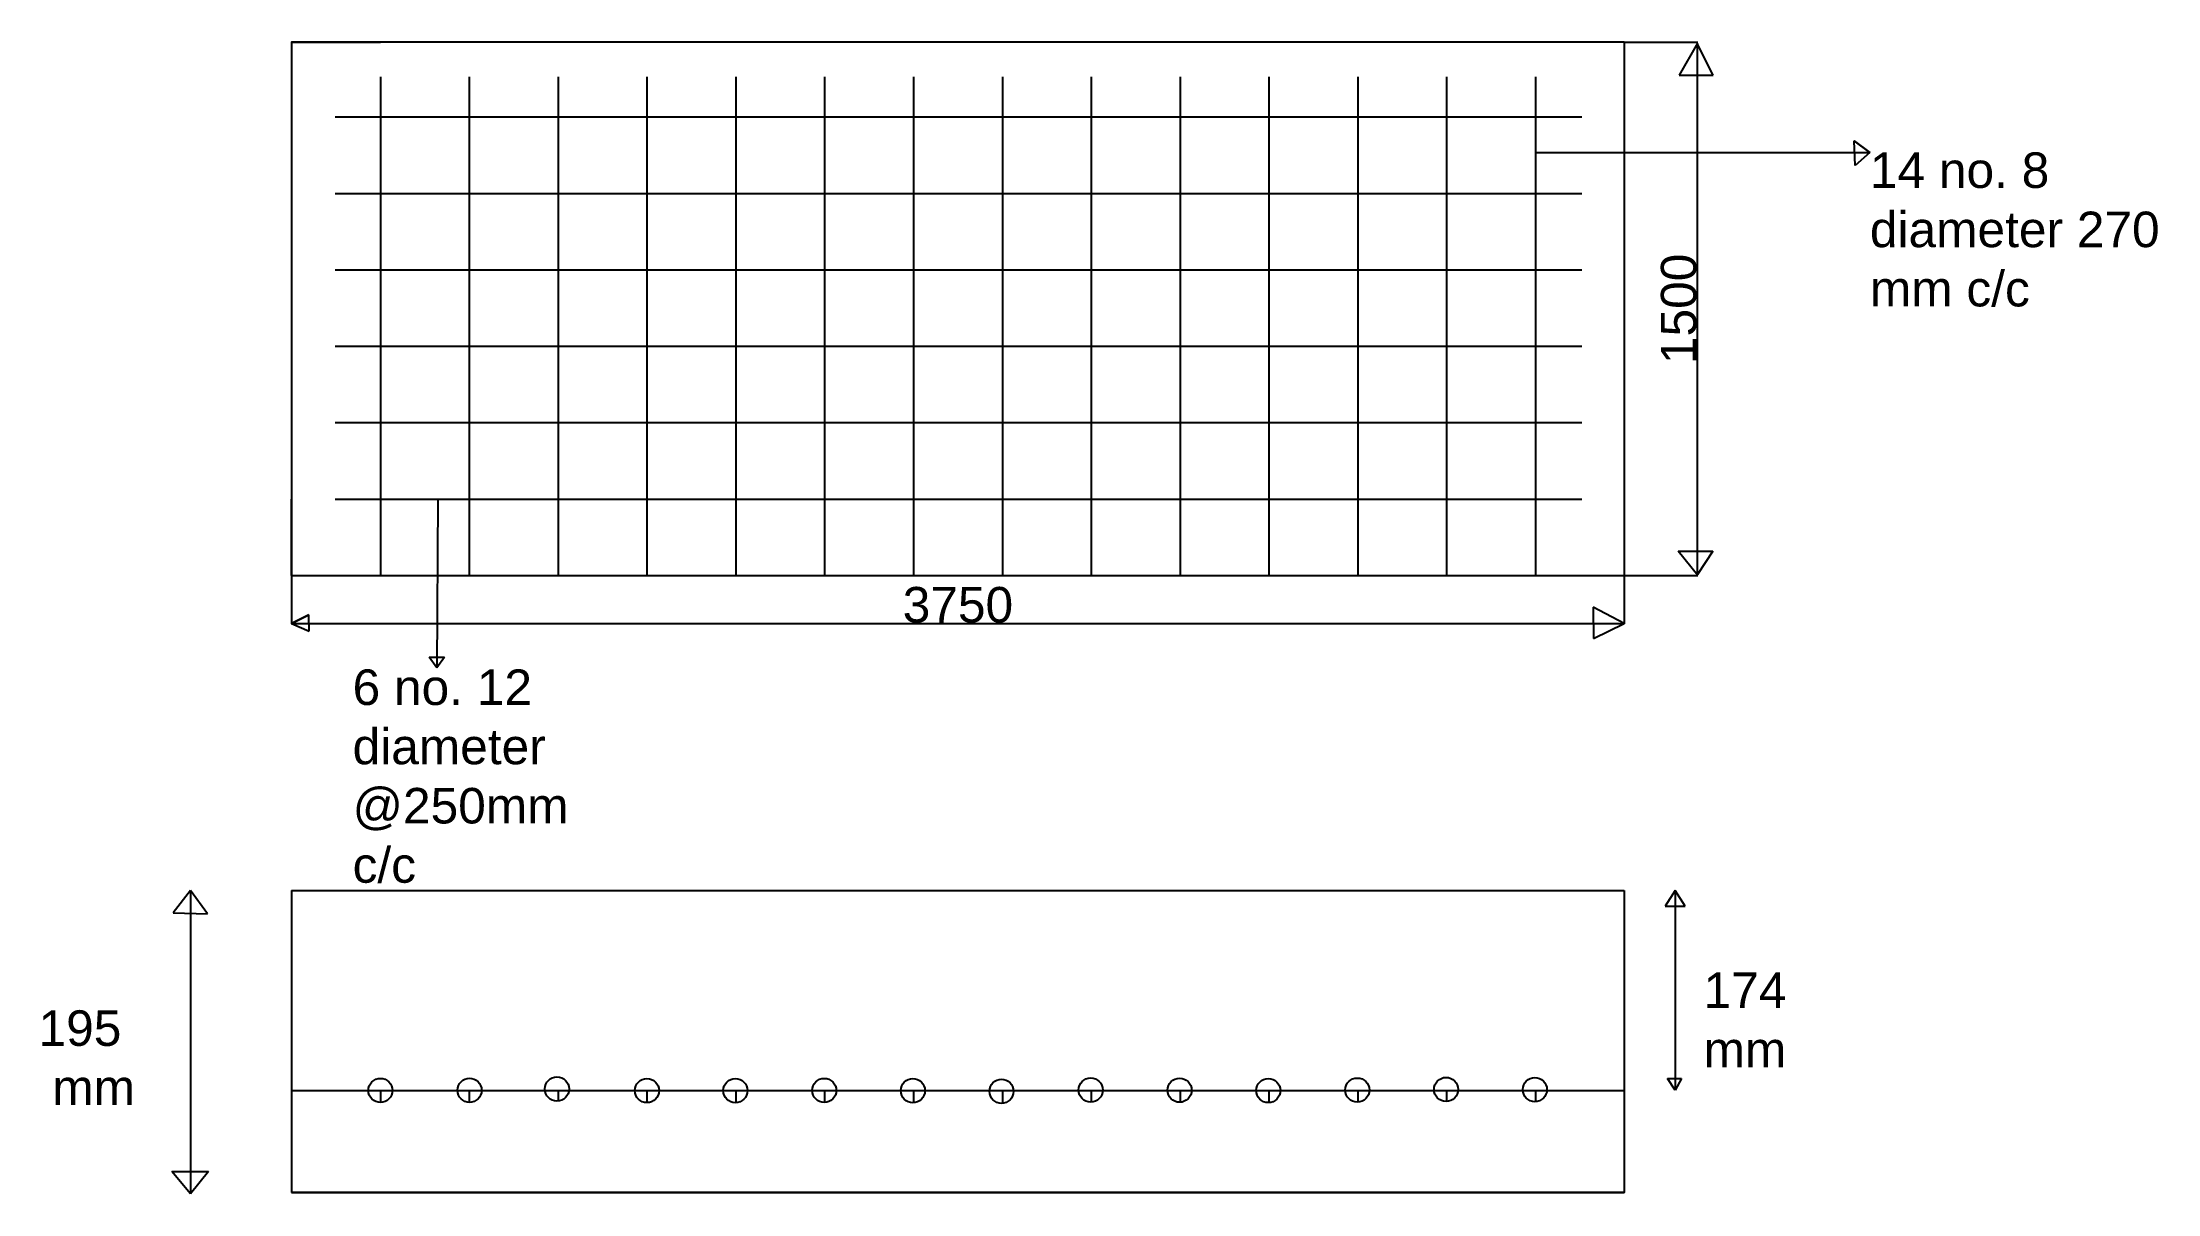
# Model space of a CAD drawing. Header units: millimetres. Extents: x 296733 to 302685, y 34080 to 37319.
import ezdxf

# ---------------------------------------------------------------- set-up
doc = ezdxf.new("R2010")
doc.units = ezdxf.units.MM
doc.styles.get("Standard").update_dxf_attribs({"font": 'arial.ttf'})
doc.dimstyles.new('ISO-25', dxfattribs={"dimtxt": 2.5, "dimasz": 2.5, "dimexe": 1.25, "dimexo": 0.625, "dimtad": 1, "dimtxsty": 'Standard', "dimcen": 2.5, "dimadec": 0, "dimazin": 0, "dimtfac": 1, "dimtmove": 0, "dimatfit": 3, "dimfxl": 1, "dimarcsym": 0})

# ---------------------------------------------------------------- blocks, each defined once
blk = doc.blocks.new('*D2')
at = {"color": 0, "lineweight": -2, "transparency": 16777216}
for p, q in [((297434.2, 35818.7), (297434.2, 35683.4)), ((301184.2, 35818.7), (301184.2, 35683.4)), ((297436.7, 35684.6), (301181.7, 35684.6))]:
    blk.add_line(p, q, dxfattribs=at)
at = {"color": 0, "transparency": 16777216}
for points in [[(297436.7, 35685), (297436.7, 35684.2), (297434.2, 35684.6)], [(301181.7, 35685), (301181.7, 35684.2), (301184.2, 35684.6)]]:
    blk.add_solid(points, dxfattribs=at)
at = {"layer": 'Defpoints', "color": 0, "transparency": 16777216}
for p in [(297434.2, 35819.4), (301184.2, 35819.4), (301184.2, 35684.6)]:
    blk.add_point(p, dxfattribs=at)
at = {"color": 0, "transparency": 16777216, "insert": (299309.2, 35736.3), "char_height": 2.5, "attachment_point": 5}
blk.add_mtext('{\\H40x;3750}', dxfattribs=at)
blk = doc.blocks.new('*D3')
at = {"color": 0, "lineweight": -2, "transparency": 16777216}
for p, q in [((301184.8, 37319.4), (301390.8, 37319.4)), ((301389.6, 37316.9), (301389.6, 35821.9)), ((301184.8, 35819.4), (301390.8, 35819.4))]:
    blk.add_line(p, q, dxfattribs=at)
at = {"color": 0, "transparency": 16777216}
for points in [[(301389.1, 37316.9), (301390, 37316.9), (301389.6, 37319.4)], [(301389.1, 35821.9), (301390, 35821.9), (301389.6, 35819.4)]]:
    blk.add_solid(points, dxfattribs=at)
at = {"layer": 'Defpoints', "color": 0, "transparency": 16777216}
for p in [(301184.2, 37319.4), (301184.2, 35819.4), (301389.6, 35819.4)]:
    blk.add_point(p, dxfattribs=at)
at = {"color": 0, "transparency": 16777216, "insert": (301337.9, 36569.4), "char_height": 2.5, "attachment_point": 5, "rotation": 90}
blk.add_mtext('{\\H40x;1500}', dxfattribs=at)

msp = doc.modelspace()

# ---------------------------------------------------------------- linework, layer by layer
for p, q in [((297434.214, 37319.358), (297684.214, 37319.358)), ((301184.214, 37319.358), (301184.214, 35819.358)), ((301389.977, 37316.858), (301338.949, 37227.163)), ((301434.835, 37227.163), (301389.56, 37316.125)), ((297684.214, 37222.541), (297684.214, 35922.703)), ((297934.214, 37222.541), (297934.214, 35922.703)), ((298184.214, 37222.541), (298184.214, 35922.703)), ((298434.214, 37222.541), (298434.214, 35922.703)), ((298684.214, 37222.541), (298684.214, 35922.703)), ((298934.214, 37222.541), (298934.214, 35922.703)), ((299184.214, 37222.541), (299184.214, 35922.703)), ((299434.214, 37222.541), (299434.214, 35922.703)), ((299684.214, 37222.541), (299684.214, 35922.703)), ((299934.214, 37222.541), (299934.214, 35922.703)), ((300184.214, 37222.541), (300184.214, 35922.703)), ((300434.214, 37222.541), (300434.214, 35922.703)), ((300684.214, 37222.541), (300684.214, 35922.703)), ((300934.214, 37222.541), (300934.214, 35922.703)), ((301338.949, 37227.163), (301434.835, 37227.163)), ((297557.216, 37109.358), (301064.721, 37109.358)), ((301875.367, 37009.676), (301831.58, 37041.962)), ((301831.58, 37041.962), (301875.367, 37009.676)), ((301833.962, 36972.931), (301831.58, 37041.962)), ((300934.214, 37009.676), (301875.367, 37009.676)), ((301875.367, 37009.676), (301833.962, 36972.931)), ((297557.216, 36894.358), (301064.721, 36894.358)), ((297557.216, 36679.358), (301064.721, 36679.358)), ((297557.216, 36464.358), (301064.721, 36464.358)), ((297557.216, 36249.358), (301064.721, 36249.358)), ((297434.214, 35819.358), (297434.214, 36034.358)), ((297557.216, 36034.358), (301064.721, 36034.358)), ((297845.426, 36034.358), (297843.084, 35559.886)), ((297684.214, 35922.703), (297684.214, 35819.358)), ((297934.214, 35922.703), (297934.214, 35819.358)), ((298184.214, 35922.703), (298184.214, 35819.358)), ((298434.214, 35922.703), (298434.214, 35819.358)), ((298684.214, 35922.703), (298684.214, 35819.358)), ((298934.214, 35922.703), (298934.214, 35819.358)), ((299184.214, 35922.703), (299184.214, 35819.358)), ((299434.214, 35922.703), (299434.214, 35819.358)), ((299684.214, 35922.703), (299684.214, 35819.358)), ((299934.214, 35922.703), (299934.214, 35819.358)), ((300184.214, 35922.703), (300184.214, 35819.358)), ((300434.214, 35922.703), (300434.214, 35819.358)), ((300684.214, 35922.703), (300684.214, 35819.358)), ((300934.214, 35922.703), (300934.214, 35819.358)), ((301390.81, 35819.358), (301335.999, 35887.463)), ((301335.999, 35887.463), (301433.823, 35887.463)), ((301433.823, 35887.463), (301389.977, 35821.858)), ((301184.214, 35684.618), (301097.146, 35730.55)), ((301097.146, 35730.55), (301097.479, 35641.613)), ((297434.214, 35684.618), (297482.641, 35708.673)), ((297482.641, 35708.673), (297434.214, 35684.618)), ((297434.214, 35684.618), (297483.285, 35662.883)), ((297483.285, 35662.883), (297482.641, 35708.673)), ((301097.479, 35641.613), (301184.214, 35684.618)), ((297843.084, 35559.886), (297821.447, 35589.722)), ((297821.447, 35589.722), (297864.288, 35589.722)), ((297864.288, 35589.722), (297843.084, 35559.886)), ((297149.905, 34933.156), (297101.312, 34870.02)), ((297149.905, 34933.156), (297149.905, 34079.991)), ((297197.497, 34866.97), (297149.905, 34933.156)), ((297434.214, 34933.156), (297434.214, 34082.958)), ((297434.214, 34933.156), (301184.214, 34933.156)), ((301184.214, 34933.156), (301184.214, 34082.958)), ((301327.522, 34933.156), (301299.734, 34888.689)), ((301299.734, 34888.689), (301355.705, 34888.689)), ((301327.522, 34933.156), (301327.522, 34370.773)), ((301355.705, 34888.689), (301327.522, 34933.156)), ((297101.312, 34870.02), (297197.497, 34866.97)), ((297434.214, 34370.438), (301184.214, 34370.438)), ((297684.214, 34370.438), (297684.214, 34336.464)), ((297934.214, 34370.438), (297934.214, 34336.884)), ((298184.214, 34370.438), (298184.214, 34340.741)), ((298434.214, 34370.438), (298434.214, 34336.087)), ((298684.214, 34370.438), (298684.214, 34336.01)), ((298934.214, 34370.438), (298934.214, 34336.477)), ((299184.214, 34370.438), (299184.214, 34335.941)), ((299434.214, 34370.438), (299434.214, 34334.208)), ((299684.214, 34370.438), (299684.214, 34337.556)), ((299934.214, 34370.438), (299934.214, 34337.261)), ((300184.214, 34370.438), (300184.214, 34336.207)), ((300434.214, 34370.438), (300434.214, 34337.538)), ((300684.214, 34370.438), (300684.214, 34339.275)), ((300934.214, 34370.438), (300934.214, 34338.819)), ((301327.522, 34370.773), (301306.102, 34404.133)), ((301306.102, 34404.133), (301345.417, 34404.133)), ((301345.417, 34404.133), (301327.522, 34370.773)), ((297149.905, 34079.991), (297096.748, 34142.271)), ((297096.748, 34142.271), (297200.566, 34142.271)), ((297200.566, 34142.271), (297149.905, 34079.991)), ((297434.214, 34082.958), (301184.214, 34082.958))]:
    msp.add_line(p, q)
msp.add_lwpolyline([(301184.214, 37319.358), (297434.214, 37319.358), (297434.214, 35819.358), (301184.214, 35819.358)])
msp.add_lwpolyline([(297434.214, 34082.958), (301184.214, 34082.958), (301184.214, 34082.958), (297434.214, 34082.958)], close=True)
for centre in [(298180.975, 34374.56), (299682.755, 34371.499), (300433.037, 34371.492), (300682.851, 34373.222), (300932.65, 34372.758), (297684.214, 34370.438), (297934.918, 34370.851), (298434.126, 34370.061), (298683.01, 34369.963), (298933.028, 34370.431), (299182.362, 34369.865), (299431.8, 34368.097), (299932.913, 34371.21), (300182.583, 34370.142)]:
    msp.add_circle(centre, 33.974)

# ---------------------------------------------------------------- texts
at = {"char_height": 100, "attachment_point": 1}
for s, width, insert in [('14 no. 8 diameter 270 mm c/c', 885.39246, (301875.367, 37009.676)), ('6 no. 12 diameter @250mm c/c', 784.19176, (297605.836, 35554.942)), ('174 mm', 266.6324, (301407.385, 34702.433)), ('195\\P mm', 360.87325, (296722.089, 34595.844))]:
    msp.add_mtext_dynamic_manual_height_columns(s, width=width, gutter_width=12.5, heights=[0], dxfattribs=dict(at, insert=insert))

# ---------------------------------------------------------------- dimensions: what is measured, and where the dimension line sits
dim = msp.add_linear_dim(base=(301389.56, 35819.358), p1=(301184.214, 37319.358), p2=(301184.214, 35819.358), angle=90, text='{\\H40x;<>}', dimstyle='ISO-25')
dim.commit()
dim.dimension.update_dxf_attribs({"geometry": '*D3', "text_midpoint": (301337.878, 36569.358)})
dim = msp.add_linear_dim(base=(301184.214, 35684.618), p1=(297434.214, 35819.358), p2=(301184.214, 35819.358), text='{\\H40x;<>}', dimstyle='ISO-25')
dim.commit()
dim.dimension.update_dxf_attribs({"geometry": '*D2', "text_midpoint": (299309.214, 35736.334)})

doc.saveas('drawing.dxf')
